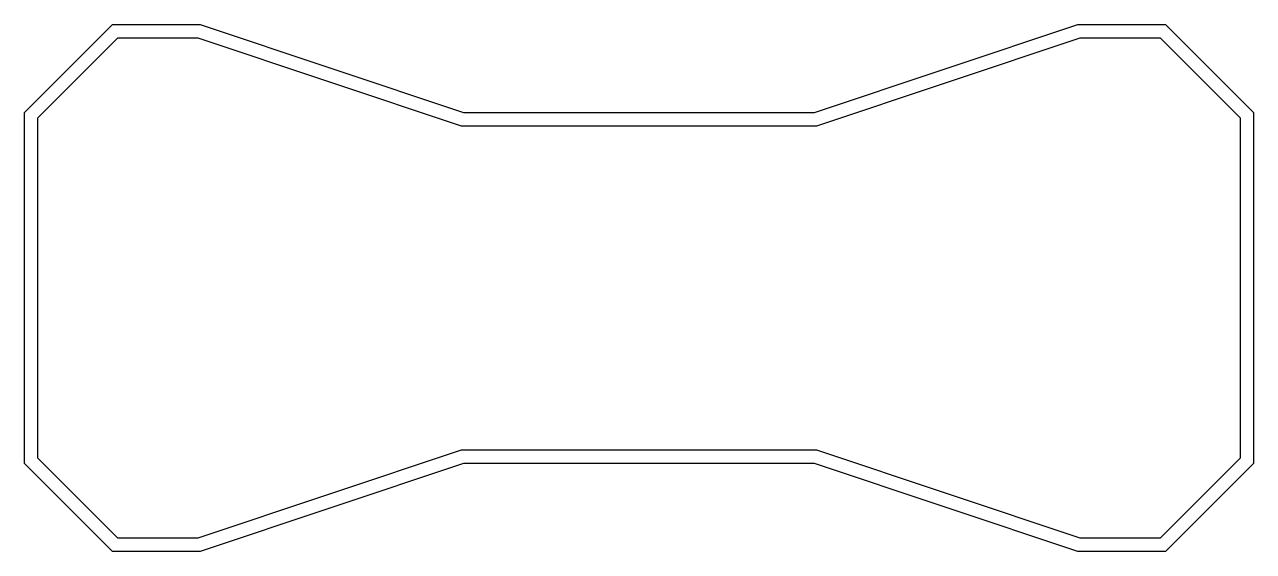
# Model space of a CAD drawing. Header units: inches. Extents: x -35 to 35, y -15 to 15.
import ezdxf

# ---------------------------------------------------------------- set-up
doc = ezdxf.new("R2010")
doc.units = ezdxf.units.IN
doc.header["$MEASUREMENT"] = 0
doc.layers.add('bridgeboard', color=2, linetype='Continuous')

msp = doc.modelspace()

# ---------------------------------------------------------------- linework, layer by layer
at = {"layer": 'bridgeboard'}
for points in [[(35, 10), (35, -10), (30, -15), (25, -15), (10, -10), (-10, -10), (-25, -15), (-30, -15), (-35, -10), (-35, 10), (-30, 15), (-25, 15), (-10, 10), (10, 10), (25, 15), (30, 15)], [(34.238, 9.684), (34.238, -9.684), (29.684, -14.238), (25.124, -14.238), (10.124, -9.238), (-10.124, -9.238), (-25.124, -14.238), (-29.684, -14.238), (-34.238, -9.684), (-34.238, 9.684), (-29.684, 14.238), (-25.124, 14.238), (-10.124, 9.238), (10.124, 9.238), (25.124, 14.238), (29.684, 14.238)]]:
    msp.add_lwpolyline(points, close=True, dxfattribs=at)

doc.saveas('drawing.dxf')
